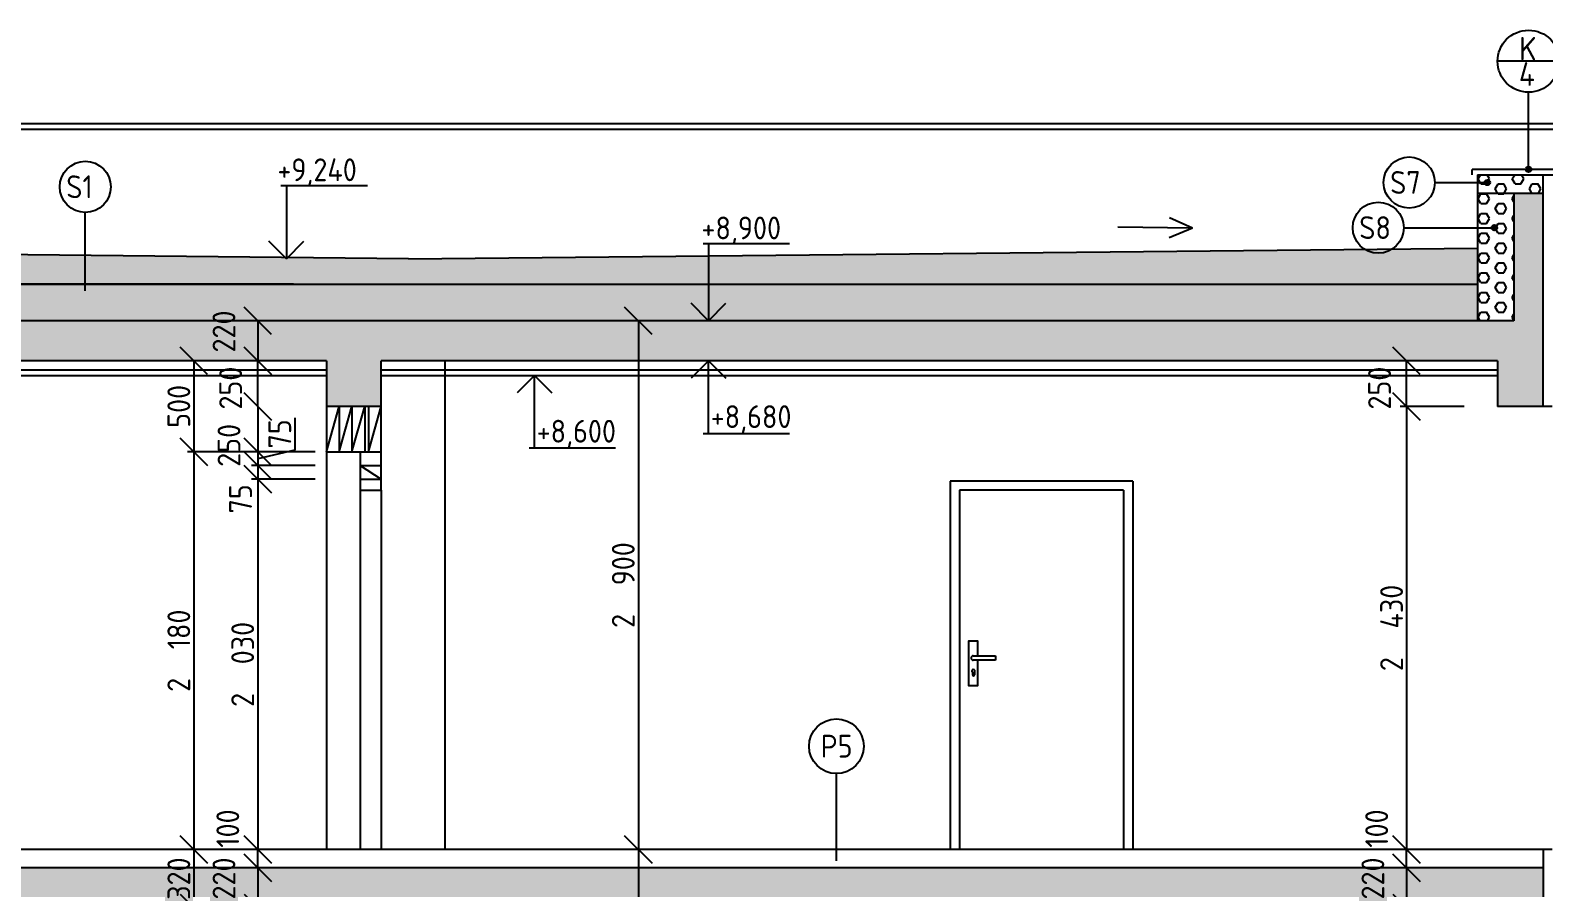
# Model space of a CAD drawing. Extents: x 3792242 to 5145247, y -1546315 to -1031918.
# Drawn here: x 4007593 to 4015889, y -1528967 to -1524264 of the extents above; entities that cross this region are included whole.
import ezdxf

# ---------------------------------------------------------------- set-up
doc = ezdxf.new("R2010")
doc.units = 0
doc.header["$MEASUREMENT"] = 0
doc.layers.get('0').update_dxf_attribs({"linetype": 'CONTINUOUS'})
doc.layers.get('Defpoints').update_dxf_attribs({"color": 61, "linetype": 'CONTINUOUS'})
for name, color, linetype in [('DVERE', 45, 'CONTINUOUS'), ('KÓTY', 4, 'CONTINUOUS'), ('MÚRY', 1, 'CONTINUOUS'), ('OKNÁ', 143, 'CONTINUOUS'), ('POZEMOK', 7, 'CONTINUOUS'), ('TENKÁ', 7, 'CONTINUOUS'), ('ŠRAFY', 82, 'CONTINUOUS'), ('šrafy-múry', 8, 'CONTINUOUS')]:
    doc.layers.add(name, color=color, linetype=linetype)
doc.styles.add('STYLE1', font='isocp.shx')
doc.dimstyles.new('STANDARD-50', dxfattribs={"dimtxt": 125, "dimasz": 150, "dimexe": 10, "dimexo": 200, "dimgap": 20, "dimtad": 1, "dimdsep": 46, "dimlunit": 6, "dimtxsty": 'STYLE1', "dimblk1": 'OBLIQUE', "dimblk2": 'OBLIQUE', "dimsah": 1, "dimcen": 2.5, "dimse1": 1, "dimse2": 1, "dimadec": 0, "dimazin": 0, "dimtfac": 1, "dimtmove": 1, "dimatfit": 3, "dimldrblk": 'OBLIQUE', "dimfxl": 1, "dimtolj": 1, "dimtzin": 0, "dimarcsym": 0})
pattern_1 = [(45, (226757.26, 886.43), (53.0330086, 194.4543648), [250, -50, 0, -50])]
pattern_2 = [(0, (-546523.74, 886.425), (0, 37.5), [37.5, -37.5]), (90, (-546523.74, 886.425), (-37.5, 2e-15), [37.5, -37.5])]
pattern_3 = [(0, (-459049.063, -13947.075), (0, 54.12658774), [31.25, -62.5]), (120, (-459049.063, -13947.075), (-46.875, -27.06329387), [31.25, -62.5]), (60, (-459017.813, -13947.075), (-46.875, 27.06329387), [31.25, -62.5])]

# ---------------------------------------------------------------- blocks, each defined once
blk = doc.blocks.new('_OBLIQUE')
at = {"color": 0, "linetype": 'ByBlock'}
blk.add_line((-0.5, -0.5), (0.5, 0.5), dxfattribs=at)
blk = doc.blocks.new('*D52340')
at = {"layer": 'Defpoints', "color": 0}
for p in [(4008489.4, -1528757.3), (4008489.4, -1529077.3), (4008489.4, -1529077.3)]:
    blk.add_point(p, dxfattribs=at)
at = {"layer": 'KÓTY', "color": 0, "lineweight": -2, "ltscale": 0.25}
blk.add_line((4008489.4, -1528757.3), (4008489.4, -1529077.3), dxfattribs=at)
at = {"layer": 'KÓTY', "color": 0, "linetype": 'ByBlock', "lineweight": -2, "xscale": 150, "yscale": 150, "zscale": 150}
for p, rotation in [((4008489.4, -1528757.3), 90), ((4008489.4, -1529077.3), 270)]:
    blk.add_blockref('_OBLIQUE', p, dxfattribs=dict(at, rotation=rotation))
at = {"layer": 'KÓTY', "color": 0, "insert": (4008406.9, -1528917.3), "char_height": 125, "attachment_point": 5, "rotation": 90, "style": 'STYLE1'}
blk.add_mtext('\\A1;320', dxfattribs=at)
blk = doc.blocks.new('*D52341')
at = {"layer": 'Defpoints', "color": 0}
for p in [(4008839.4, -1528757.3), (4008839.4, -1528757.3), (4008839.4, -1528857.3)]:
    blk.add_point(p, dxfattribs=at)
at = {"layer": 'KÓTY', "color": 0, "lineweight": -2, "ltscale": 0.25}
blk.add_line((4008839.4, -1528857.3), (4008839.4, -1528757.3), dxfattribs=at)
at = {"layer": 'KÓTY', "color": 0, "linetype": 'ByBlock', "lineweight": -2, "xscale": 150, "yscale": 150, "zscale": 150}
for p, rotation in [((4008839.4, -1528757.3), 90), ((4008839.4, -1528857.3), 270)]:
    blk.add_blockref('_OBLIQUE', p, dxfattribs=dict(at, rotation=rotation))
at = {"layer": 'KÓTY', "color": 0, "insert": (4008675.4, -1528642.6), "char_height": 125, "attachment_point": 5, "rotation": 90, "style": 'STYLE1'}
blk.add_mtext('\\A1;100', dxfattribs=at)
blk = doc.blocks.new('*D52342')
at = {"layer": 'Defpoints', "color": 0}
for p in [(4008839.4, -1528857.3), (4008839.4, -1529077.3), (4008839.4, -1529077.3)]:
    blk.add_point(p, dxfattribs=at)
at = {"layer": 'KÓTY', "color": 0, "lineweight": -2, "ltscale": 0.25}
blk.add_line((4008839.4, -1528857.3), (4008839.4, -1529077.3), dxfattribs=at)
at = {"layer": 'KÓTY', "color": 0, "linetype": 'ByBlock', "lineweight": -2, "xscale": 150, "yscale": 150, "zscale": 150}
for p, rotation in [((4008839.4, -1528857.3), 90), ((4008839.4, -1529077.3), 270)]:
    blk.add_blockref('_OBLIQUE', p, dxfattribs=dict(at, rotation=rotation))
at = {"layer": 'KÓTY', "color": 0, "insert": (4008654.4, -1528916.6), "char_height": 125, "attachment_point": 5, "rotation": 90, "style": 'STYLE1'}
blk.add_mtext('\\A1;220', dxfattribs=at)
blk = doc.blocks.new('*D52353')
at = {"layer": 'Defpoints', "color": 0}
for p in [(4008839.4, -1526077.3), (4009344.4, -1526077.3), (4009344.4, -1526327.3)]:
    blk.add_point(p, dxfattribs=at)
at = {"layer": 'KÓTY', "color": 0, "lineweight": -2, "ltscale": 0.25}
blk.add_line((4008839.4, -1526327.3), (4008839.4, -1526077.3), dxfattribs=at)
at = {"layer": 'KÓTY', "color": 0, "linetype": 'ByBlock', "lineweight": -2, "xscale": 150, "yscale": 150, "zscale": 150}
for p, rotation in [((4008839.4, -1526077.3), 90), ((4008839.4, -1526327.3), 270)]:
    blk.add_blockref('_OBLIQUE', p, dxfattribs=dict(at, rotation=rotation))
at = {"layer": 'KÓTY', "color": 0, "insert": (4008690.9, -1526227.1), "char_height": 125, "attachment_point": 5, "rotation": 90, "style": 'STYLE1'}
blk.add_mtext('\\A1;250', dxfattribs=at)
blk = doc.blocks.new('*D52354')
at = {"layer": 'Defpoints', "color": 0}
for p in [(4009344.4, -1526327.3), (4008839.4, -1526577.3), (4009344.4, -1526577.3)]:
    blk.add_point(p, dxfattribs=at)
at = {"layer": 'KÓTY', "color": 0, "lineweight": -2, "ltscale": 0.25}
blk.add_line((4008839.4, -1526327.3), (4008839.4, -1526577.3), dxfattribs=at)
at = {"layer": 'KÓTY', "color": 0, "linetype": 'ByBlock', "lineweight": -2, "xscale": 150, "yscale": 150, "zscale": 150}
for p, rotation in [((4008839.4, -1526327.3), 90), ((4008839.4, -1526577.3), 270)]:
    blk.add_blockref('_OBLIQUE', p, dxfattribs=dict(at, rotation=rotation))
at = {"layer": 'KÓTY', "color": 0, "insert": (4008681.9, -1526541.1), "char_height": 125, "attachment_point": 5, "rotation": 90, "style": 'STYLE1'}
blk.add_mtext('\\A1;250', dxfattribs=at)
blk = doc.blocks.new('*D52355')
at = {"layer": 'Defpoints', "color": 0}
for p in [(4008994.4, -1526577.3), (4008489.4, -1528757.3), (4008994.4, -1528757.3)]:
    blk.add_point(p, dxfattribs=at)
at = {"layer": 'KÓTY', "color": 0, "lineweight": -2, "ltscale": 0.25}
blk.add_line((4008489.4, -1526577.3), (4008489.4, -1528757.3), dxfattribs=at)
at = {"layer": 'KÓTY', "color": 0, "linetype": 'ByBlock', "lineweight": -2, "xscale": 150, "yscale": 150, "zscale": 150}
for p, rotation in [((4008489.4, -1526577.3), 90), ((4008489.4, -1528757.3), 270)]:
    blk.add_blockref('_OBLIQUE', p, dxfattribs=dict(at, rotation=rotation))
at = {"layer": 'KÓTY', "color": 0, "insert": (4008406.9, -1527667.3), "char_height": 125, "attachment_point": 5, "rotation": 90, "style": 'STYLE1'}
blk.add_mtext('\\A1;2ﾠ180', dxfattribs=at)
blk = doc.blocks.new('*D52356')
at = {"layer": 'Defpoints', "color": 0}
for p in [(4009400.9, -1526577.3), (4008839.4, -1526652.3), (4009400.9, -1526652.3)]:
    blk.add_point(p, dxfattribs=at)
at = {"layer": 'KÓTY', "color": 0, "lineweight": -2, "ltscale": 0.25}
for p, q in [((4009042.8, -1526389.6), (4009042.8, -1526567.1)), ((4009042.8, -1526567.1), (4008839.4, -1526614.8)), ((4008839.4, -1526577.3), (4008839.4, -1526652.3))]:
    blk.add_line(p, q, dxfattribs=at)
at = {"layer": 'KÓTY', "color": 0, "linetype": 'ByBlock', "lineweight": -2, "xscale": 150, "yscale": 150, "zscale": 150}
for p, rotation in [((4008839.4, -1526577.3), 90), ((4008839.4, -1526652.3), 270)]:
    blk.add_blockref('_OBLIQUE', p, dxfattribs=dict(at, rotation=rotation))
at = {"layer": 'KÓTY', "color": 0, "insert": (4008960.3, -1526478.3), "char_height": 125, "attachment_point": 5, "rotation": 90, "style": 'STYLE1'}
blk.add_mtext('\\A1;75', dxfattribs=at)
blk = doc.blocks.new('*D52357')
at = {"layer": 'Defpoints', "color": 0}
for p in [(4009400.9, -1526652.3), (4008839.4, -1526727.3), (4009400.9, -1526727.3)]:
    blk.add_point(p, dxfattribs=at)
at = {"layer": 'KÓTY', "color": 0, "lineweight": -2, "ltscale": 0.25}
blk.add_line((4008839.4, -1526652.3), (4008839.4, -1526727.3), dxfattribs=at)
at = {"layer": 'KÓTY', "color": 0, "linetype": 'ByBlock', "lineweight": -2, "xscale": 150, "yscale": 150, "zscale": 150}
for p, rotation in [((4008839.4, -1526652.3), 90), ((4008839.4, -1526727.3), 270)]:
    blk.add_blockref('_OBLIQUE', p, dxfattribs=dict(at, rotation=rotation))
at = {"layer": 'KÓTY', "color": 0, "insert": (4008745.3, -1526834.6), "char_height": 125, "attachment_point": 5, "rotation": 90, "style": 'STYLE1'}
blk.add_mtext('\\A1;75', dxfattribs=at)
blk = doc.blocks.new('*D52358')
at = {"layer": 'Defpoints', "color": 0}
for p in [(4009458.4, -1526727.3), (4008839.4, -1528757.3), (4009400.9, -1528757.3)]:
    blk.add_point(p, dxfattribs=at)
at = {"layer": 'KÓTY', "color": 0, "lineweight": -2, "ltscale": 0.25}
blk.add_line((4008839.4, -1526727.3), (4008839.4, -1528757.3), dxfattribs=at)
at = {"layer": 'KÓTY', "color": 0, "linetype": 'ByBlock', "lineweight": -2, "xscale": 150, "yscale": 150, "zscale": 150}
for p, rotation in [((4008839.4, -1526727.3), 90), ((4008839.4, -1528757.3), 270)]:
    blk.add_blockref('_OBLIQUE', p, dxfattribs=dict(at, rotation=rotation))
at = {"layer": 'KÓTY', "color": 0, "insert": (4008756.9, -1527742.3), "char_height": 125, "attachment_point": 5, "rotation": 90, "style": 'STYLE1'}
blk.add_mtext('\\A1;2ﾠ030', dxfattribs=at)
blk = doc.blocks.new('*D52359')
at = {"layer": 'Defpoints', "color": 0}
for p in [(4009215.9, -1526077.3), (4008489.4, -1526577.3), (4009215.9, -1526577.3)]:
    blk.add_point(p, dxfattribs=at)
at = {"layer": 'KÓTY', "color": 0, "lineweight": -2, "ltscale": 0.25}
blk.add_line((4008489.4, -1526077.3), (4008489.4, -1526577.3), dxfattribs=at)
at = {"layer": 'KÓTY', "color": 0, "linetype": 'ByBlock', "lineweight": -2, "xscale": 150, "yscale": 150, "zscale": 150}
for p, rotation in [((4008489.4, -1526077.3), 90), ((4008489.4, -1526577.3), 270)]:
    blk.add_blockref('_OBLIQUE', p, dxfattribs=dict(at, rotation=rotation))
at = {"layer": 'KÓTY', "color": 0, "insert": (4008406.9, -1526327.3), "char_height": 125, "attachment_point": 5, "rotation": 90, "style": 'STYLE1'}
blk.add_mtext('\\A1;500', dxfattribs=at)
blk = doc.blocks.new('*D52362')
at = {"layer": 'Defpoints', "color": 0}
for p in [(4008839.4, -1525857.3), (4008839.4, -1526077.3), (4008839.4, -1526077.3)]:
    blk.add_point(p, dxfattribs=at)
at = {"layer": 'KÓTY', "color": 0, "lineweight": -2, "ltscale": 0.25}
blk.add_line((4008839.4, -1525857.3), (4008839.4, -1526077.3), dxfattribs=at)
at = {"layer": 'KÓTY', "color": 0, "linetype": 'ByBlock', "lineweight": -2, "xscale": 150, "yscale": 150, "zscale": 150}
for p, rotation in [((4008839.4, -1525857.3), 90), ((4008839.4, -1526077.3), 270)]:
    blk.add_blockref('_OBLIQUE', p, dxfattribs=dict(at, rotation=rotation))
at = {"layer": 'KÓTY', "color": 0, "insert": (4008654.4, -1525916.6), "char_height": 125, "attachment_point": 5, "rotation": 90, "style": 'STYLE1'}
blk.add_mtext('\\A1;220', dxfattribs=at)
blk = doc.blocks.new('*D52417')
at = {"layer": 'Defpoints', "color": 0}
for p in [(4015137.4, -1526077.3), (4015642.4, -1526077.3), (4015642.4, -1526327.3)]:
    blk.add_point(p, dxfattribs=at)
at = {"layer": 'KÓTY', "color": 0, "lineweight": -2, "ltscale": 0.25}
blk.add_line((4015137.4, -1526327.3), (4015137.4, -1526077.3), dxfattribs=at)
at = {"layer": 'KÓTY', "color": 0, "linetype": 'ByBlock', "lineweight": -2, "xscale": 150, "yscale": 150, "zscale": 150}
for p, rotation in [((4015137.4, -1526077.3), 90), ((4015137.4, -1526327.3), 270)]:
    blk.add_blockref('_OBLIQUE', p, dxfattribs=dict(at, rotation=rotation))
at = {"layer": 'KÓTY', "color": 0, "insert": (4014988.9, -1526227.1), "char_height": 125, "attachment_point": 5, "rotation": 90, "style": 'STYLE1'}
blk.add_mtext('\\A1;250', dxfattribs=at)
blk = doc.blocks.new('*D52418')
at = {"layer": 'Defpoints', "color": 0}
for p in [(4015642.4, -1526327.3), (4015137.4, -1528757.3), (4015642.4, -1528757.3)]:
    blk.add_point(p, dxfattribs=at)
at = {"layer": 'KÓTY', "color": 0, "lineweight": -2, "ltscale": 0.25}
blk.add_line((4015137.4, -1526327.3), (4015137.4, -1528757.3), dxfattribs=at)
at = {"layer": 'KÓTY', "color": 0, "linetype": 'ByBlock', "lineweight": -2, "xscale": 150, "yscale": 150, "zscale": 150}
for p, rotation in [((4015137.4, -1526327.3), 90), ((4015137.4, -1528757.3), 270)]:
    blk.add_blockref('_OBLIQUE', p, dxfattribs=dict(at, rotation=rotation))
at = {"layer": 'KÓTY', "color": 0, "insert": (4015054.9, -1527542.3), "char_height": 125, "attachment_point": 5, "rotation": 90, "style": 'STYLE1'}
blk.add_mtext('\\A1;2ﾠ430', dxfattribs=at)
blk = doc.blocks.new('*D52421')
at = {"layer": 'Defpoints', "color": 0}
for p in [(4015137.4, -1528757.3), (4015137.4, -1528757.3), (4015137.4, -1528857.3)]:
    blk.add_point(p, dxfattribs=at)
at = {"layer": 'KÓTY', "color": 0, "lineweight": -2, "ltscale": 0.25}
blk.add_line((4015137.4, -1528857.3), (4015137.4, -1528757.3), dxfattribs=at)
at = {"layer": 'KÓTY', "color": 0, "linetype": 'ByBlock', "lineweight": -2, "xscale": 150, "yscale": 150, "zscale": 150}
for p, rotation in [((4015137.4, -1528757.3), 90), ((4015137.4, -1528857.3), 270)]:
    blk.add_blockref('_OBLIQUE', p, dxfattribs=dict(at, rotation=rotation))
at = {"layer": 'KÓTY', "color": 0, "insert": (4014973.4, -1528642.6), "char_height": 125, "attachment_point": 5, "rotation": 90, "style": 'STYLE1'}
blk.add_mtext('\\A1;100', dxfattribs=at)
blk = doc.blocks.new('*D52422')
at = {"layer": 'Defpoints', "color": 0}
for p in [(4015137.4, -1528857.3), (4015137.4, -1529077.3), (4015137.4, -1529077.3)]:
    blk.add_point(p, dxfattribs=at)
at = {"layer": 'KÓTY', "color": 0, "lineweight": -2, "ltscale": 0.25}
blk.add_line((4015137.4, -1528857.3), (4015137.4, -1529077.3), dxfattribs=at)
at = {"layer": 'KÓTY', "color": 0, "linetype": 'ByBlock', "lineweight": -2, "xscale": 150, "yscale": 150, "zscale": 150}
for p, rotation in [((4015137.4, -1528857.3), 90), ((4015137.4, -1529077.3), 270)]:
    blk.add_blockref('_OBLIQUE', p, dxfattribs=dict(at, rotation=rotation))
at = {"layer": 'KÓTY', "color": 0, "insert": (4014952.4, -1528916.6), "char_height": 125, "attachment_point": 5, "rotation": 90, "style": 'STYLE1'}
blk.add_mtext('\\A1;220', dxfattribs=at)
blk = doc.blocks.new('*D52431')
at = {"layer": 'Defpoints', "color": 0}
for p in [(4010925.8, -1525857.3), (4010925.8, -1528757.3), (4010925.8, -1528757.3)]:
    blk.add_point(p, dxfattribs=at)
at = {"layer": 'KÓTY', "color": 0, "lineweight": -2, "ltscale": 0.25}
blk.add_line((4010925.8, -1525857.3), (4010925.8, -1528757.3), dxfattribs=at)
at = {"layer": 'KÓTY', "color": 0, "linetype": 'ByBlock', "lineweight": -2, "xscale": 150, "yscale": 150, "zscale": 150}
for p, rotation in [((4010925.8, -1525857.3), 90), ((4010925.8, -1528757.3), 270)]:
    blk.add_blockref('_OBLIQUE', p, dxfattribs=dict(at, rotation=rotation))
at = {"layer": 'KÓTY', "color": 0, "insert": (4010843.2, -1527307.3), "char_height": 125, "attachment_point": 5, "rotation": 90, "style": 'STYLE1'}
blk.add_mtext('\\A1;2ﾠ900', dxfattribs=at)
blk = doc.blocks.new('*D52432')
at = {"layer": 'Defpoints', "color": 0}
for p in [(4010925.8, -1528757.3), (4010925.8, -1531757.3), (4010925.8, -1531757.3)]:
    blk.add_point(p, dxfattribs=at)
at = {"layer": 'KÓTY', "color": 0, "lineweight": -2, "ltscale": 0.25}
blk.add_line((4010925.8, -1528757.3), (4010925.8, -1531757.3), dxfattribs=at)
at = {"layer": 'KÓTY', "color": 0, "linetype": 'ByBlock', "lineweight": -2, "xscale": 150, "yscale": 150, "zscale": 150}
for p, rotation in [((4010925.8, -1528757.3), 90), ((4010925.8, -1531757.3), 270)]:
    blk.add_blockref('_OBLIQUE', p, dxfattribs=dict(at, rotation=rotation))
at = {"layer": 'KÓTY', "color": 0, "insert": (4010843.2, -1530257.3), "char_height": 125, "attachment_point": 5, "rotation": 90, "style": 'STYLE1'}
blk.add_mtext('\\A1;3ﾠ000', dxfattribs=at)

msp = doc.modelspace()

# ---------------------------------------------------------------- hatches: boundary and pattern name
at = {"layer": 'TENKÁ'}
h = msp.add_hatch(color=256, dxfattribs=at)
h.dxf.hatch_style = 1
h.paths.add_polyline_path([(4015805.937, -1525012.345, 2.41421356), (4015820.937, -1525027.345, 0.41421356)])
h = msp.add_hatch(color=256, dxfattribs=at)
h.dxf.hatch_style = 1
h.paths.add_polyline_path([(4015579.937, -1525084.575, 2.41421356), (4015594.937, -1525099.575, 0.41421356)])
h = msp.add_hatch(color=256, dxfattribs=at)
h.dxf.hatch_style = 1
h.paths.add_polyline_path([(4015617.937, -1525332.251, 2.41421356), (4015632.937, -1525347.251, 0.41421356)])
at = {"layer": 'ŠRAFY'}
h = msp.add_hatch(dxfattribs=at)
h.set_pattern_fill('HEX', color=256, scale=250)
h.set_pattern_definition(pattern_3)
h.paths.add_polyline_path([(4015525.937, -1525057.345), (4015525.937, -1525157.345), (4015725.937, -1525157.345), (4015885.937, -1525157.345), (4015885.937, -1525057.345)])
h = msp.add_hatch(dxfattribs=at)
h.set_pattern_fill('HEX', color=256, scale=250)
h.set_pattern_definition(pattern_3)
h.paths.add_polyline_path([(4015525.937, -1525857.345), (4015725.937, -1525857.345), (4015725.937, -1525157.345), (4015525.937, -1525157.345), (4015525.937, -1525517.345), (4015525.937, -1525657.345)])
h = msp.add_hatch(dxfattribs=at)
h.set_pattern_fill('SQUARE', color=256, scale=300)
h.set_pattern_definition(pattern_2)
h.paths.add_polyline_path([(4003885.937, -1525657.345), (4009035.937, -1525657.345), (4015525.937, -1525657.345), (4015525.937, -1525458.745), (4009665.937, -1525517.345), (4009002.889, -1525510.715), (4008996.259, -1525517.345), (4008989.495, -1525510.581), (4006460.937, -1525485.295), (4003255.937, -1525517.345), (4003255.937, -1525657.345)])
h = msp.add_hatch(dxfattribs=at)
h.set_pattern_fill('SQUARE', color=256, scale=300)
h.set_pattern_definition(pattern_2)
h.paths.add_polyline_path([(4003255.937, -1525857.345), (4015525.937, -1525857.345), (4015525.937, -1525657.345), (4009035.937, -1525657.345), (4003885.937, -1525657.345), (4003255.937, -1525657.345)])
h.paths.add_polyline_path([(4008529.437, -1526060.394), (4008529.437, -1525772.796), (4008779.437, -1525772.796), (4008779.437, -1526060.394)], flags=9)
h.paths.add_polyline_path([(4003327.259, -1526049.374), (4003327.259, -1525761.776), (4003577.259, -1525761.776), (4003577.259, -1526049.374)], flags=9)
at = {"layer": 'šrafy-múry'}
h = msp.add_hatch(dxfattribs=at)
h.set_pattern_fill('ANSI36', color=253, scale=800, angle=360)
h.set_pattern_definition(pattern_1)
h.paths.add_polyline_path([(4015885.937, -1526327.345), (4015885.937, -1525157.345), (4015725.937, -1525157.345), (4015725.937, -1525857.345), (4003055.937, -1525857.345), (4003055.937, -1525157.345), (4002895.937, -1525157.345), (4002895.937, -1525857.345), (3984540.937, -1525857.345), (3984540.937, -1526327.345), (3984690.937, -1526327.345), (3984690.937, -1526077.345), (3989765.937, -1526077.345), (3989765.937, -1526327.345), (3990065.937, -1526327.345), (3990065.937, -1526077.345), (3993260.937, -1526077.345), (3993375.937, -1526077.345), (3996375.937, -1526077.345), (3996375.937, -1526327.345), (3996675.937, -1526327.345), (3996675.937, -1526077.345), (4000795.937, -1526077.345), (4000910.937, -1526077.345), (4002795.937, -1526077.345), (4002795.937, -1526327.345), (4003095.937, -1526327.345), (4003095.937, -1526077.345), (4006120.937, -1526077.345), (4006235.937, -1526077.345), (4009215.937, -1526077.345), (4009215.937, -1526327.345), (4009515.937, -1526327.345), (4009515.937, -1526077.345), (4011920.937, -1526077.345), (4012035.937, -1526077.345), (4013635.937, -1526077.345), (4013750.937, -1526077.345), (4015635.937, -1526077.345), (4015635.937, -1526327.345)])
h = msp.add_hatch(dxfattribs=at)
h.set_pattern_fill('ANSI36', color=253, scale=800, angle=360)
h.set_pattern_definition(pattern_1)
h.paths.add_polyline_path([(3984610.937, -1528857.345), (3984540.937, -1528857.345), (3984540.937, -1528907.345), (3984540.937, -1529077.345), (3984540.937, -1529327.345), (3984690.937, -1529327.345), (3984690.937, -1529077.345), (3989765.937, -1529077.345), (3989765.937, -1529327.345), (3990065.937, -1529327.345), (3990065.937, -1529077.345), (3993260.937, -1529077.345), (3993375.937, -1529077.345), (3996375.937, -1529077.345), (3996375.937, -1529327.345), (3996675.937, -1529327.345), (3996675.937, -1529077.345), (4000795.937, -1529077.345), (4000910.937, -1529077.345), (4002795.937, -1529077.345), (4002795.937, -1529327.345), (4003095.937, -1529327.345), (4003095.937, -1529077.345), (4006120.937, -1529077.345), (4006235.937, -1529077.345), (4009215.937, -1529077.345), (4009215.937, -1529327.345), (4009515.937, -1529327.345), (4009515.937, -1529077.345), (4011920.937, -1529077.345), (4012035.937, -1529077.345), (4013635.937, -1529077.345), (4013750.937, -1529077.345), (4015635.937, -1529077.345), (4015635.937, -1529327.345), (4015885.937, -1529327.345), (4015885.937, -1528857.345), (4015635.937, -1528857.345), (4013750.937, -1528857.345), (4013635.937, -1528857.345), (4012035.937, -1528857.345), (4011920.937, -1528857.345), (4009515.937, -1528857.345), (4009215.937, -1528857.345), (4006235.937, -1528857.345), (4006120.937, -1528857.345), (4003095.937, -1528857.345), (4002795.937, -1528857.345), (4000910.937, -1528857.345), (4000795.937, -1528857.345), (3996675.937, -1528857.345), (3996375.937, -1528857.345)])

# ---------------------------------------------------------------- linework, layer by layer
at = {"layer": 'DVERE'}
for p, q in [((4009400.937, -1526787.345), (4009400.937, -1528757.345)), ((4009515.937, -1526787.345), (4009515.937, -1528757.345))]:
    msp.add_line(p, q, dxfattribs=at)
at = {"layer": 'DVERE', "ltscale": 0.25}
for p, q in [((4012635.937, -1526737.345), (4012635.937, -1528757.345)), ((4013635.937, -1526737.345), (4012635.937, -1526737.345)), ((4012685.937, -1526787.345), (4012685.937, -1528757.345)), ((4013585.937, -1526787.345), (4012685.937, -1526787.345)), ((4013585.937, -1526787.345), (4013585.937, -1528757.345)), ((4013635.937, -1526737.345), (4013635.937, -1528757.345))]:
    msp.add_line(p, q, dxfattribs=at)
at = {"layer": 'KÓTY', "ltscale": 0.25}
for p, q in [((4015452.84, -1526327.345), (4015102.84, -1526327.345)), ((4015452.84, -1526327.345), (4015102.84, -1526327.345)), ((4008804.84, -1526577.345), (4008454.84, -1526577.345)), ((4009154.84, -1526577.345), (4008804.84, -1526577.345)), ((4009154.84, -1526652.345), (4008804.84, -1526652.345)), ((4009154.84, -1526727.345), (4008804.84, -1526727.345))]:
    msp.add_line(p, q, dxfattribs=at)
at = {"layer": 'MÚRY'}
for p, q in [((4015525.937, -1525057.345), (4015525.937, -1525458.745)), ((4015525.937, -1525057.345), (4016295.937, -1525057.345)), ((4009665.937, -1525517.345), (4015525.937, -1525458.745)), ((4009665.937, -1525517.345), (4006460.937, -1525485.295)), ((4009215.937, -1526077.345), (4003095.937, -1526077.345)), ((4009215.937, -1526077.345), (4009215.937, -1526577.345)), ((4015635.937, -1526077.345), (4009515.937, -1526077.345)), ((4009515.937, -1526787.345), (4009515.937, -1526077.345)), ((4015635.937, -1526077.345), (4015635.937, -1526327.345)), ((4015935.937, -1526327.345), (4015635.937, -1526327.345)), ((4009215.937, -1526577.345), (4009400.937, -1526577.345)), ((4009400.937, -1526577.345), (4009400.937, -1526787.345)), ((4009400.937, -1526787.345), (4009515.937, -1526787.345)), ((4015935.937, -1528757.345), (3999845.937, -1528757.345))]:
    msp.add_line(p, q, dxfattribs=at)
at = {"layer": 'OKNÁ', "ltscale": 0.25}
for p, q in [((4015291.437, -1525099.575), (4015579.937, -1525099.575)), ((4007894.135, -1525693.07), (4007894.135, -1525263.202)), ((4015121.937, -1525347.251), (4015617.937, -1525347.251)), ((4012011.561, -1528818.913), (4012011.561, -1528341.237))]:
    msp.add_line(p, q, dxfattribs=at)
for centre, radius in [((4015151.437, -1525099.575), 140), ((4015151.437, -1525099.575), 140), ((4007894.135, -1525123.202), 140), ((4014981.937, -1525347.251), 140), ((4012011.561, -1528191.237), 150)]:
    msp.add_circle(centre, radius, dxfattribs=at)
at = {"layer": 'POZEMOK'}
for p, q in [((4012761.937, -1527695.095), (4012882.937, -1527695.095)), ((4012882.937, -1527695.095), (4012882.937, -1527719.595)), ((4012757.937, -1527785.806), (4012757.937, -1527799.595)), ((4012882.937, -1527719.595), (4012761.937, -1527719.595)), ((4012767.937, -1527785.076), (4012767.937, -1527799.595))]:
    msp.add_line(p, q, dxfattribs=at)
msp.add_lwpolyline([(4012786.937, -1527695.095), (4012786.937, -1527615.095), (4012735.937, -1527615.095), (4012735.937, -1527858.095), (4012786.937, -1527858.095), (4012786.937, -1527719.595)], dxfattribs=at)
for centre, radius, start, end in [((4012761.937, -1527707.345), 12.25, 90, 270), ((4012762.437, -1527778.595), 8.5, 310.3202151, 238.0342812), ((4012762.937, -1527799.595), 5, 180, 0)]:
    msp.add_arc(centre, radius, start, end, dxfattribs=at)
at = {"layer": 'TENKÁ', "ltscale": 0.25}
for p, q in [((4015975.937, -1524434.442), (4015635.937, -1524434.442)), ((4015805.937, -1525042.345), (4015805.937, -1524604.442)), ((4009865.937, -1526077.345), (4009865.937, -1528757.345))]:
    msp.add_line(p, q, dxfattribs=at)
at = {"layer": 'TENKÁ'}
for p, q in [((4036638.107, -1524777.345), (3996915.937, -1524777.345)), ((4003285.937, -1524807.345), (4036638.133, -1524807.345)), ((4015495.937, -1525057.345), (4015495.937, -1525027.345)), ((4016325.937, -1525027.345), (4015495.937, -1525027.345)), ((4015885.937, -1526327.345), (4015885.937, -1525057.345)), ((4015525.937, -1525157.345), (4015885.937, -1525157.345)), ((4015725.937, -1525157.345), (4015885.937, -1525157.345)), ((4015725.937, -1525157.345), (4015725.937, -1525857.345)), ((4013838.416, -1525291.663), (4013962.937, -1525348.845)), ((4013553.499, -1525341.699), (4013962.937, -1525348.845)), ((4013836.496, -1525401.647), (4013962.937, -1525348.845)), ((4015525.937, -1525458.745), (4015525.937, -1525857.345)), ((4009035.937, -1525657.345), (4003255.937, -1525657.345)), ((4003885.937, -1525657.345), (4015525.937, -1525657.345)), ((4015725.937, -1525857.345), (4003055.937, -1525857.345)), ((4003095.937, -1526127.345), (4009215.937, -1526127.345)), ((4009515.937, -1526127.345), (4015635.937, -1526127.345)), ((4003095.937, -1526157.345), (4009215.937, -1526157.345)), ((4009515.937, -1526157.345), (4015635.937, -1526157.345)), ((4009515.937, -1526327.345), (4009215.937, -1526327.345)), ((4009515.937, -1526327.345), (4009215.937, -1526327.345)), ((4009215.937, -1526577.345), (4009285.937, -1526327.345)), ((4009285.937, -1526327.345), (4009285.937, -1526577.345)), ((4009285.937, -1526577.345), (4009355.937, -1526327.345)), ((4009355.937, -1526327.345), (4009355.937, -1526577.345)), ((4009355.937, -1526577.345), (4009425.937, -1526327.345)), ((4009425.937, -1526327.345), (4009425.937, -1526577.345)), ((4009445.937, -1526577.345), (4009515.937, -1526327.345)), ((4009445.937, -1526327.345), (4009445.937, -1526577.345)), ((4009215.937, -1526577.345), (4009215.937, -1528757.345)), ((4009400.937, -1526577.345), (4009515.937, -1526577.345)), ((4009400.937, -1526652.345), (4009515.937, -1526652.345)), ((4009400.937, -1526652.345), (4009515.937, -1526727.345)), ((4009400.937, -1526727.345), (4009515.937, -1526727.345)), ((4015885.937, -1528757.345), (4015885.937, -1529327.345)), ((4015885.937, -1528857.345), (3984540.937, -1528857.345))]:
    msp.add_line(p, q, dxfattribs=at)
at = {"layer": 'TENKÁ', "linetype": 'ByBlock', "ltscale": 0.25}
for p, q in [((4009440.564, -1525117.345), (4008966.666, -1525117.345)), ((4008996.259, -1525117.345), (4008996.259, -1525517.345)), ((4008996.259, -1525517.345), (4008900.8, -1525421.886)), ((4008996.259, -1525517.345), (4009091.718, -1525421.886)), ((4011755.023, -1525436.575), (4011281.125, -1525436.575)), ((4011310.718, -1525436.575), (4011310.718, -1525857.345)), ((4011310.718, -1525857.345), (4011215.259, -1525761.886)), ((4011310.718, -1525857.345), (4011406.178, -1525761.886)), ((4011310.718, -1526077.345), (4011215.259, -1526172.805)), ((4011310.718, -1526077.345), (4011406.178, -1526172.805)), ((4011310.718, -1526477.345), (4011310.718, -1526077.345)), ((4010356.718, -1526157.345), (4010261.259, -1526252.805)), ((4010356.718, -1526157.345), (4010452.178, -1526252.805)), ((4010356.718, -1526557.345), (4010356.718, -1526157.345)), ((4011755.023, -1526477.345), (4011281.125, -1526477.345)), ((4010801.023, -1526557.345), (4010327.125, -1526557.345))]:
    msp.add_line(p, q, dxfattribs=at)
at = {"layer": 'TENKÁ', "ltscale": 0.25}
msp.add_circle((4015805.937, -1524434.442), 170, dxfattribs=at)
at = {"layer": 'TENKÁ'}
for centre in [(4015805.937, -1525027.345), (4015579.937, -1525099.575), (4015617.937, -1525347.251)]:
    msp.add_circle(centre, 15, dxfattribs=at)

# ---------------------------------------------------------------- texts
at = {"layer": 'TENKÁ', "style": 'STYLE1'}
for s, p in [('K', (4015753.907, -1524430.942)), ('4', (4015752.907, -1524569.579))]:
    msp.add_text(s, height=130, dxfattribs=at).set_placement(p)
at = {"layer": 'TENKÁ', "ltscale": 0.25, "style": 'STYLE1'}
for s, p in [('+9,240', (4008947.148, -1525092.324)), ('S1', (4007789.83, -1525185.38)), ('S7', (4015047.132, -1525161.753)), ('S7', (4015047.132, -1525161.753)), ('+8,900', (4011272.061, -1525411.248)), ('S8', (4014877.632, -1525409.429)), ('+8,680', (4011322.561, -1526446.019)), ('+8,600', (4010368.561, -1526526.019)), ('P5', (4011925.757, -1528253.415))]:
    msp.add_text(s, height=125, dxfattribs=at).set_placement(p)

# ---------------------------------------------------------------- dimensions: what is measured, and where the dimension line sits
at = {"layer": 'KÓTY', "ltscale": 0.25}
for base, p1, p2, picture, middle in [((4008839.437, -1526077.345), (4008839.437, -1525857.345), (4008839.437, -1526077.345), '*D52362', (4008654.437, -1525916.595)), ((4010925.759, -1528757.345), (4010925.759, -1525857.345), (4010925.759, -1528757.345), '*D52431', (4010843.216, -1527307.345)), ((4008489.437, -1526577.345), (4009215.937, -1526077.345), (4009215.937, -1526577.345), '*D52359', (4008406.937, -1526327.345)), ((4015137.437, -1528757.345), (4015642.437, -1526327.345), (4015642.437, -1528757.345), '*D52418', (4015054.894, -1527542.345)), ((4008489.437, -1528757.345), (4008994.437, -1526577.345), (4008994.437, -1528757.345), '*D52355', (4008406.894, -1527667.345)), ((4008839.437, -1528757.345), (4009458.437, -1526727.345), (4009400.937, -1528757.345), '*D52358', (4008756.894, -1527742.345)), ((4008489.437, -1529077.345), (4008489.437, -1528757.345), (4008489.437, -1529077.345), '*D52340', (4008406.937, -1528917.345)), ((4010925.759, -1531757.345), (4010925.759, -1528757.345), (4010925.759, -1531757.345), '*D52432', (4010843.216, -1530257.345)), ((4008839.437, -1529077.345), (4008839.437, -1528857.345), (4008839.437, -1529077.345), '*D52342', (4008654.437, -1528916.595)), ((4015137.437, -1529077.345), (4015137.437, -1528857.345), (4015137.437, -1529077.345), '*D52422', (4014952.437, -1528916.595))]:
    dim = msp.add_linear_dim(base=base, p1=p1, p2=p2, angle=90, dimstyle='STANDARD-50', override={"dimtxsty": 'STYLE1', "dimldrblk": 'OBLIQUE'}, dxfattribs=at)
    dim.commit()
    dim.dimension.update_dxf_attribs({"geometry": picture, "text_midpoint": middle})
for base, p1, p2, picture, middle in [((4008839.437, -1526077.345), (4009344.437, -1526327.345), (4009344.437, -1526077.345), '*D52353', (4008773.437, -1526227.075)), ((4015137.437, -1526077.345), (4015642.437, -1526327.345), (4015642.437, -1526077.345), '*D52417', (4015071.437, -1526227.075)), ((4008839.437, -1526577.345), (4009344.437, -1526327.345), (4009344.437, -1526577.345), '*D52354', (4008764.437, -1526541.075)), ((4008839.437, -1526652.345), (4009400.937, -1526577.345), (4009400.937, -1526652.345), '*D52356', (4009042.759, -1526547.075)), ((4008839.437, -1526727.345), (4009400.937, -1526652.345), (4009400.937, -1526727.345), '*D52357', (4008827.759, -1526834.575)), ((4008839.437, -1528757.345), (4008839.437, -1528857.345), (4008839.437, -1528757.345), '*D52341', (4008757.937, -1528642.575)), ((4015137.437, -1528757.345), (4015137.437, -1528857.345), (4015137.437, -1528757.345), '*D52421', (4015055.937, -1528642.575))]:
    dim = msp.add_linear_dim(base=base, p1=p1, p2=p2, angle=90, dimstyle='STANDARD-50', override={"dimtxsty": 'STYLE1', "dimldrblk": 'OBLIQUE'}, dxfattribs=at)
    dim.commit()
    dim.dimension.update_dxf_attribs({"geometry": picture, "text_midpoint": middle, "dimtype": 160})

doc.saveas('drawing.dxf')
